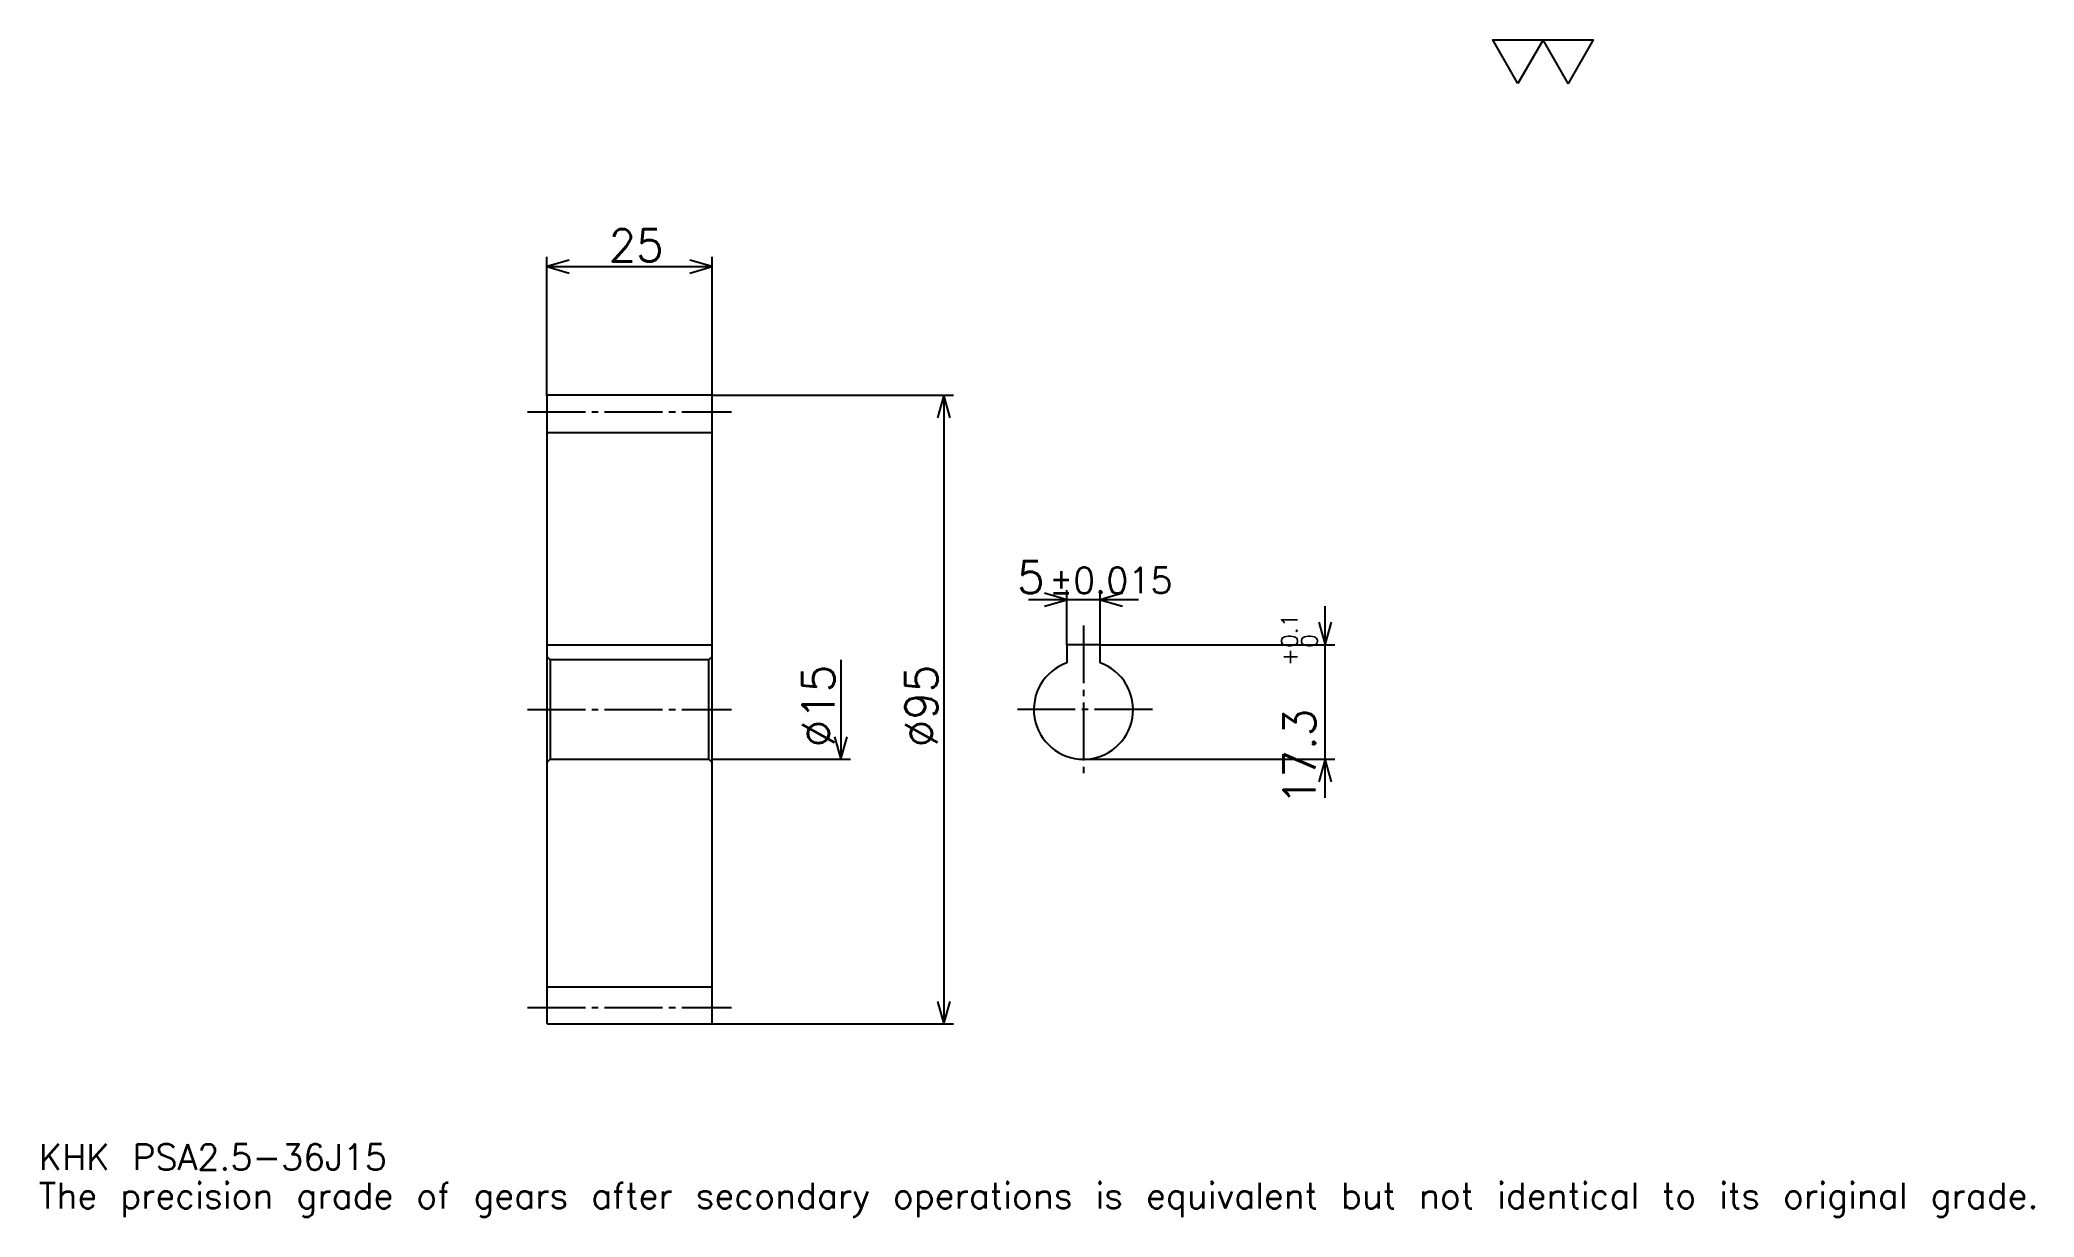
# Model space of a CAD drawing. Extents: x 10 to 311, y 4 to 181.
import ezdxf

# ---------------------------------------------------------------- set-up
doc = ezdxf.new("R2010")
doc.units = 0
doc.linetypes.add('DASHDOT', pattern=[11.657608, 8.743207, -0.971467, 0.971467, -0.971467])
doc.layers.get('0').update_dxf_attribs({"linetype": 'CONTINUOUS'})
doc.layers.add('DASHDOT', color=6, linetype='DASHDOT')
doc.styles.add('KANJI', font='TXT', dxfattribs={"bigfont": 'BIGFONT'})

msp = doc.modelspace()

# ---------------------------------------------------------------- linework, layer by layer
at = {"color": 5}
for p, q in [((86.447006, 127.747963), (86.447006, 148.634521)), ((111.447006, 127.747963), (111.447006, 148.634521)), ((86.447006, 147.177307), (111.447006, 147.177307)), ((86.447006, 127.647964), (86.447006, 127.747963)), ((111.347008, 127.747963), (111.447006, 127.747963)), ((111.447006, 127.747963), (147.877045, 127.747963)), ((111.447006, 127.647964), (111.447006, 127.747963)), ((146.41983, 127.747963), (146.41983, 32.747963)), ((175.849182, 96.848236), (159.191574, 96.848236)), ((165.020386, 90.047966), (165.020386, 98.305435)), ((170.020386, 90.047966), (170.020386, 98.305435)), ((204.021729, 66.919159), (204.021729, 95.87677)), ((130.876358, 87.747963), (130.876358, 72.747963)), ((170.020386, 90.047966), (205.478943, 90.047966)), ((111.447006, 72.747963), (132.333557, 72.747963)), ((167.520386, 72.747963), (205.478943, 72.747963)), ((111.347008, 32.747963), (111.447006, 32.747963)), ((111.447006, 32.747963), (147.877045, 32.747963))]:
    msp.add_line(p, q, dxfattribs=at)
at = {"color": 4}
for p, q in [((86.447006, 122.122963), (111.447006, 122.122963)), ((86.447006, 90.047966), (111.447006, 90.047966)), ((111.447006, 88.247963), (110.947006, 87.747963)), ((86.447006, 72.247963), (86.947006, 72.747963)), ((111.447006, 72.247963), (110.947006, 72.747963)), ((86.447006, 38.372963), (111.447006, 38.372963))]:
    msp.add_line(p, q, dxfattribs=at)
at = {"color": 7}
msp.add_lwpolyline([(233.152176, 174.864136), (229.363449, 181.431259), (244.518341, 181.431259), (240.729614, 174.864136), (236.940903, 181.431259), (233.152176, 174.864136)], dxfattribs=at)
at = {"color": 5}
for points in [[(89.847145, 148.148773), (86.447006, 147.177307), (89.847145, 146.205841)], [(108.046875, 146.205841), (111.447006, 147.177307), (108.046875, 148.148773)], [(147.391296, 124.347824), (146.41983, 127.747963), (145.448364, 124.347824)], [(161.620239, 95.87677), (165.020386, 96.848236), (161.620239, 97.819702)], [(173.420517, 97.819702), (170.020386, 96.848236), (173.420517, 95.87677)], [(203.050262, 93.448097), (204.021729, 90.047966), (204.993195, 93.448097)], [(129.904892, 76.148102), (130.876358, 72.747963), (131.847824, 76.148102)], [(204.993195, 69.347824), (204.021729, 72.747963), (203.050262, 69.347824)], [(145.448364, 36.148098), (146.41983, 32.747963), (147.391296, 36.148098)]]:
    msp.add_lwpolyline(points, dxfattribs=at)
at = {"color": 4}
for points in [[(86.447006, 72.247963), (86.447006, 32.847961), (86.547005, 32.747963), (111.347008, 32.747963), (111.447006, 32.847961), (111.447006, 127.647964), (111.347008, 127.747963), (86.547005, 127.747963), (86.447006, 127.647964), (86.447006, 72.247963)], [(86.447006, 88.247963), (86.947006, 87.747963), (86.947006, 72.747963), (110.947006, 72.747963), (110.947006, 87.747963), (86.947006, 87.747963)], [(170.020386, 87.319031), (170.020386, 90.047966), (165.020386, 90.047966), (165.020386, 87.319031)]]:
    msp.add_lwpolyline(points, dxfattribs=at)
msp.add_arc((167.520386, 80.247963), 7.5, 109.47122094, 70.52877906, dxfattribs=at)
at = {"layer": 'DASHDOT', "color": 7}
for p, q in [((83.5326, 125.247963), (114.361404, 125.247963)), ((167.520386, 92.962364), (167.520386, 69.833557)), ((83.5326, 80.247963), (114.361404, 80.247963)), ((177.934784, 80.247963), (157.105972, 80.247963)), ((83.5326, 35.247963), (114.361404, 35.247963))]:
    msp.add_line(p, q, dxfattribs=at)

# ---------------------------------------------------------------- texts
at = {"color": 7, "style": 'KANJI'}
for s, height, p in [('25', 4.857337, (95.789734, 147.954498)), ('5', 4.857337, (157.493866, 97.819702)), ('%%p0.015', 3.88587, (162.302032, 97.819702)), ('KHK PSA2.5-36J15', 3.88587, (9.714674, 10.686141)), ('The precision grade of gears after secondary operations is equivalent but not identical to its original grade.', 3.88587, (9.714674, 4.857337))]:
    msp.add_text(s, height=height, dxfattribs=at).set_placement(p)
for s, height, p in [('0.1', 2.428668, (199.844421, 89.562538)), ('0', 2.428668, (202.855972, 89.562538)), ('+', 2.428668, (199.844421, 86.84243)), ('%%c15', 4.857337, (129.904892, 74.540588)), ('%%c95', 4.857337, (145.448364, 74.540588)), ('17.3', 4.857337, (202.564545, 65.817955))]:
    msp.add_text(s, height=height, rotation=90, dxfattribs=at).set_placement(p)

doc.saveas('drawing.dxf')
